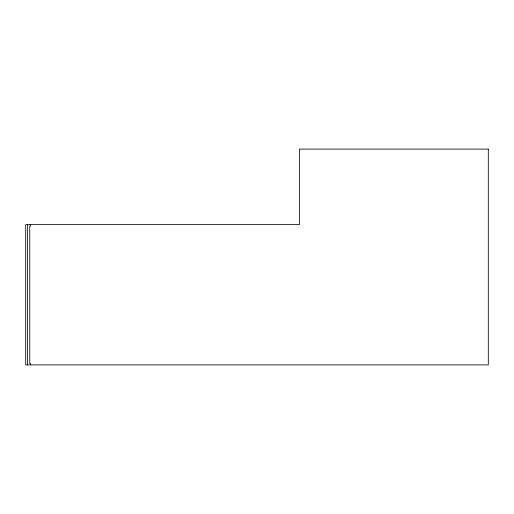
<?xml version="1.0" encoding="UTF-8"?>
<svg xmlns="http://www.w3.org/2000/svg" width="514" height="514" viewBox="0 0 514 514"><rect width="100%" height="100%" fill="white"/><g stroke="black" fill="none" stroke-linecap="round" stroke-linejoin="round"><path stroke-width="0.77" d="M30.647 224.631L30.647 225.98L29.748 225.98L29.748 363.546L30.647 363.546L30.647 364.895M27.499 224.631L27.499 364.895M488.3 149.105L299.482 149.105L299.482 224.631L25.7 224.631L25.7 364.895L488.3 364.895L488.3 149.105"/></g></svg>
